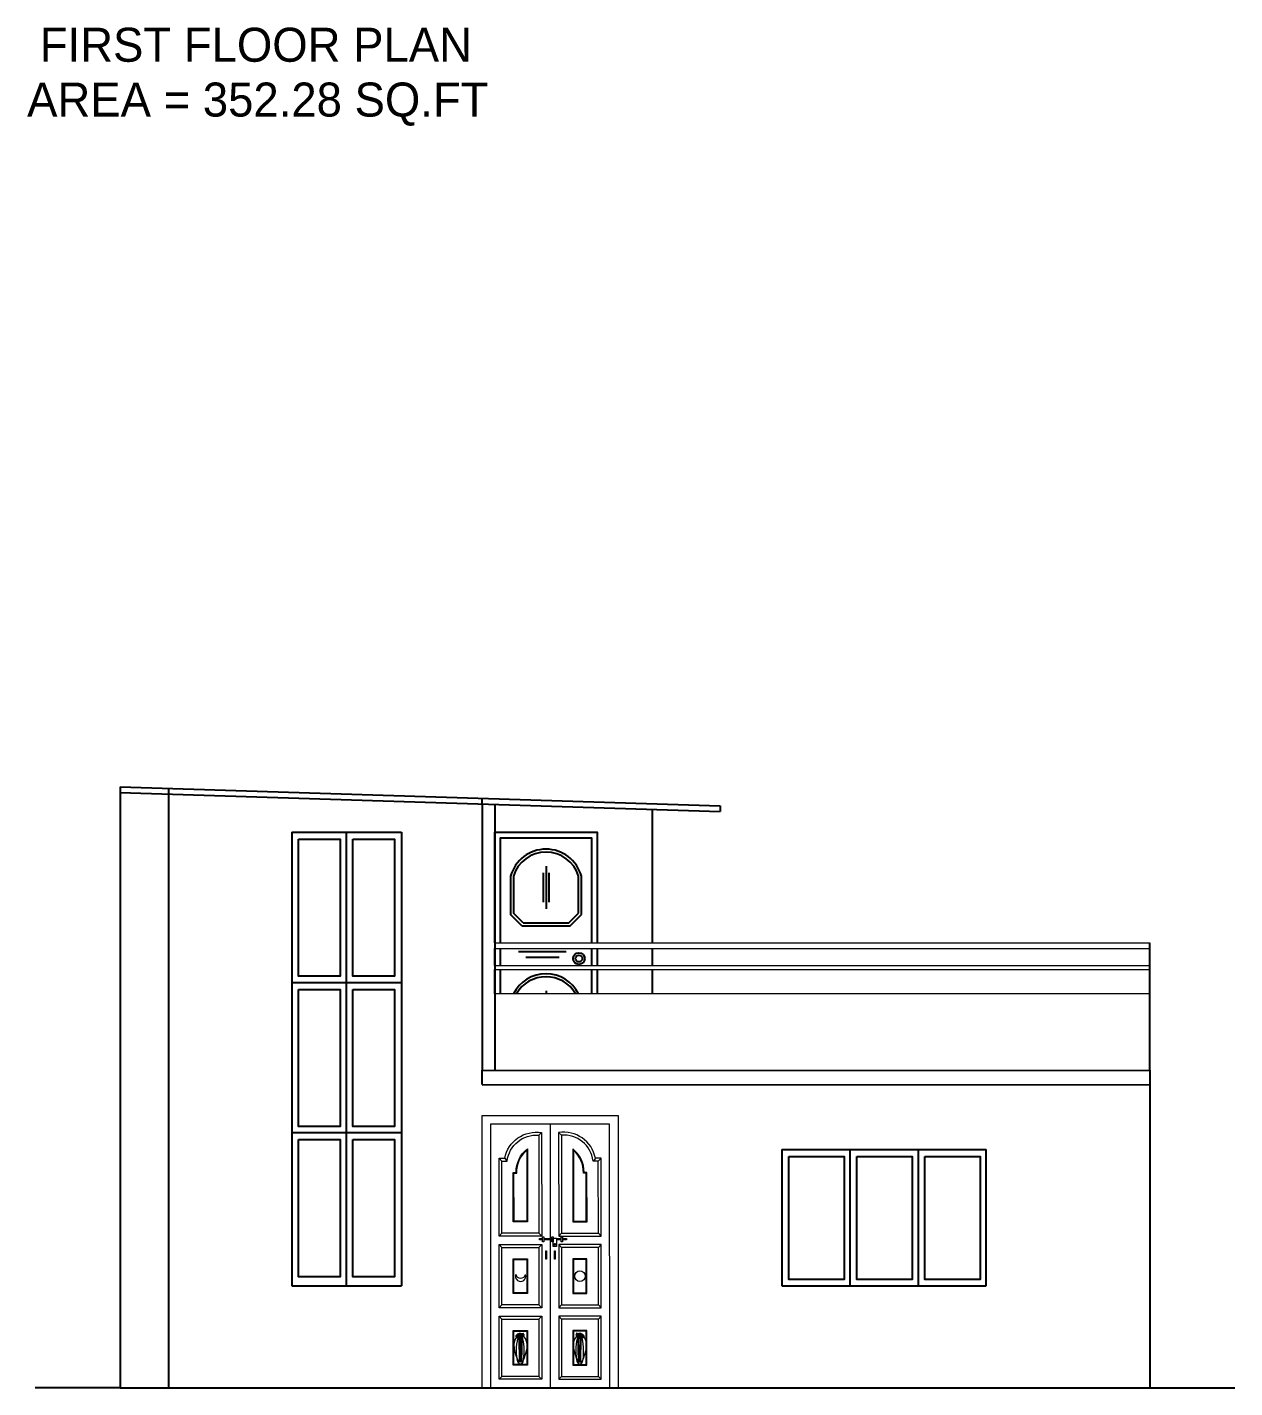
# Model space of a CAD drawing. Header units: inches. Extents: x 10143 to 23587, y -150 to 2442.
# Drawn here: x 19180.8 to 19606.8, y 976.2 to 1456.2 of the extents above; entities that cross this region are included whole.
import ezdxf
from ezdxf.enums import TextEntityAlignment as Align

# ---------------------------------------------------------------- set-up
doc = ezdxf.new("R2010")
doc.units = ezdxf.units.IN
doc.header["$LTSCALE"] = 0.5
doc.header["$MEASUREMENT"] = 0
for name, color, linetype, lineweight in [('1', 7, 'Continuous', 25), ('A_hatch', 253, 'Continuous', 5), ('door', 202, 'Continuous', 5), ('DW TEXT', 92, 'Continuous', 15), ('ELEVATION', 85, 'Continuous', 9), ('Toilet', 7, 'Continuous', 25)]:
    doc.layers.add(name, color=color, linetype=linetype, lineweight=lineweight)
doc.styles.add('CEN', font='GOTHIC.TTF')

msp = doc.modelspace()

# ---------------------------------------------------------------- linework, layer by layer
at = {"color": 5}
for p, q in [((19274.11, 1172.24), (19312.79, 1172.24)), ((19274.11, 1172.24), (19274.11, 1119.24)), ((19293.27, 1172.24), (19293.27, 1119.24)), ((19312.79, 1172.24), (19312.79, 1119.24)), ((19345.79, 1133.24), (19345.79, 1172.24)), ((19345.79, 1125.24), (19345.79, 1131.24)), ((19274.11, 1119.24), (19312.79, 1119.24)), ((19274.11, 1119.24), (19274.11, 1012.24)), ((19274.11, 1119.24), (19312.79, 1119.24)), ((19293.27, 1119.24), (19293.27, 1012.24)), ((19312.79, 1119.24), (19312.79, 1012.24)), ((19274.11, 1066.24), (19312.79, 1066.24)), ((19447.04, 1060.24), (19519.04, 1060.24)), ((19447.04, 1060.24), (19447.04, 1012.24)), ((19471.04, 1060.24), (19471.04, 1012.24)), ((19495.04, 1060.24), (19495.04, 1012.24)), ((19519.04, 1012.24), (19519.04, 1060.24)), ((19274.11, 1012.24), (19312.79, 1012.24)), ((19447.04, 1012.24), (19519.04, 1012.24))]:
    msp.add_line(p, q, dxfattribs=at)
at = {"color": 40, "ltscale": 5}
for p, q in [((19351.3, 1156.74), (19351.3, 1143.24)), ((19352.3, 1156.74), (19352.3, 1143.66)), ((19362.8, 1157.92), (19362.8, 1147.57)), ((19363.8, 1160.24), (19363.8, 1145.24)), ((19364.8, 1157.92), (19364.8, 1147.57)), ((19375.3, 1143.66), (19375.3, 1156.74)), ((19376.3, 1143.24), (19376.3, 1156.74)), ((19355.3, 1139.24), (19351.3, 1143.24)), ((19355.71, 1140.24), (19352.3, 1143.66)), ((19371.88, 1140.24), (19375.3, 1143.66)), ((19372.3, 1139.24), (19376.3, 1143.24)), ((19355.3, 1139.24), (19372.3, 1139.24)), ((19355.3, 1139.24), (19372.3, 1139.24)), ((19355.71, 1140.24), (19371.88, 1140.24)), ((19354.04, 1130.17), (19370.87, 1130.17)), ((19356.66, 1128.17), (19368.48, 1128.17)), ((19363.8, 1116.24), (19363.8, 1115.24))]:
    msp.add_line(p, q, dxfattribs=at)
at = {"color": 5}
for points in [[(19276.51, 1169.79), (19291.21, 1169.79), (19291.21, 1121.39), (19276.51, 1121.39)], [(19295.67, 1169.79), (19310.39, 1169.79), (19310.39, 1121.39), (19295.67, 1121.39)], [(19276.51, 1116.79), (19291.21, 1116.79), (19291.21, 1068.39), (19276.51, 1068.39)], [(19295.67, 1116.79), (19310.39, 1116.79), (19310.39, 1068.39), (19295.67, 1068.39)], [(19276.51, 1063.79), (19291.21, 1063.79), (19291.21, 1015.39), (19276.51, 1015.39)], [(19295.67, 1063.79), (19310.39, 1063.79), (19310.39, 1015.39), (19295.67, 1015.39)], [(19449.44, 1057.79), (19468.98, 1057.79), (19468.98, 1014.39), (19449.44, 1014.39)], [(19473.44, 1057.79), (19492.98, 1057.79), (19492.98, 1014.39), (19473.44, 1014.39)], [(19497.44, 1057.79), (19516.98, 1057.79), (19516.98, 1014.39), (19497.44, 1014.39)]]:
    msp.add_lwpolyline(points, close=True, dxfattribs=at)
at = {"color": 40, "ltscale": 5}
for centre, radius, start, end in [((19363.8, 1153.27), 12.97, 15.5303, 164.4697), ((19363.8, 1153.21), 12.03, 17.0615, 162.9385), ((19363.8, 1109.27), 12.97, 27.4159, 152.5841), ((19363.8, 1109.21), 12.03, 30.0809, 149.9191)]:
    msp.add_arc(centre, radius, start, end, dxfattribs=at)
at = {"layer": '1', "color": 2, "ltscale": 5}
for points in [[(19345.79, 1133.24), (19345.79, 1172.24), (19381.79, 1172.24), (19381.79, 1133.24)], [(19347.79, 1133.24), (19347.79, 1170.24), (19379.79, 1170.24), (19379.79, 1133.24)], [(19345.79, 1125.24), (19345.79, 1131.24)], [(19347.79, 1125.24), (19347.79, 1131.24)], [(19379.79, 1131.24), (19379.79, 1125.24)], [(19381.79, 1131.24), (19381.79, 1125.24)], [(19345.79, 1115.24), (19345.79, 1123.74)], [(19347.79, 1115.24), (19347.79, 1123.74)], [(19379.79, 1123.74), (19379.79, 1115.24)], [(19381.79, 1123.74), (19381.79, 1115.24)]]:
    msp.add_lwpolyline(points, dxfattribs=at)
at = {"layer": '1', "color": 21, "ltscale": 5}
for radius in [2.07, 1.19]:
    msp.add_circle((19375.41, 1127.65), radius, dxfattribs=at)
at = {"layer": 'A_hatch', "color": 11, "ltscale": 5}
for p, q in [((19345.79, 1133.24), (19576.79, 1133.24)), ((19345.79, 1131.24), (19576.79, 1131.24)), ((19345.79, 1125.24), (19576.79, 1125.24)), ((19345.79, 1123.74), (19576.79, 1123.74)), ((19576.79, 1115.24), (19345.79, 1115.24))]:
    msp.add_line(p, q, dxfattribs=at)
at = {"layer": 'door'}
for p, q in [((19341.29, 976.24), (19341.27, 1072.24)), ((19341.27, 1072.24), (19389.27, 1072.24)), ((19389.27, 1072.24), (19389.29, 976.24)), ((19344.24, 1069.24), (19344.27, 976.24)), ((19386.24, 1069.24), (19344.24, 1069.24)), ((19361.24, 1065.4), (19362.24, 1066.24)), ((19365.24, 1069.24), (19365.27, 976.24)), ((19369.24, 1065.4), (19368.24, 1066.24)), ((19386.27, 976.24), (19386.24, 1069.24)), ((19347.24, 1057.24), (19348.24, 1056.24)), ((19349.24, 1057.24), (19349.97, 1056.24)), ((19381.24, 1057.24), (19380.52, 1056.24)), ((19383.24, 1057.24), (19382.24, 1056.24)), ((19348.27, 1030.74), (19347.27, 1029.74)), ((19362.27, 1029.74), (19361.27, 1030.74)), ((19368.27, 1029.74), (19369.27, 1030.74)), ((19382.27, 1030.74), (19383.27, 1029.74)), ((19347.27, 1026.74), (19348.27, 1025.74)), ((19362.27, 1026.74), (19361.27, 1025.74)), ((19368.27, 1026.74), (19369.27, 1025.74)), ((19383.27, 1026.74), (19382.27, 1025.74)), ((19348.27, 1005.49), (19347.27, 1004.49)), ((19362.27, 1004.49), (19361.27, 1005.49)), ((19368.27, 1004.49), (19369.27, 1005.49)), ((19382.27, 1005.49), (19383.27, 1004.49)), ((19347.27, 1001.49), (19348.27, 1000.49)), ((19362.27, 1001.49), (19361.27, 1000.49)), ((19368.27, 1001.49), (19369.27, 1000.49)), ((19383.27, 1001.49), (19382.27, 1000.49)), ((19353.74, 994.03), (19353.07, 994.4)), ((19353.74, 994.03), (19353.13, 994.09)), ((19353.68, 994.3), (19353.29, 994.93)), ((19353.68, 994.3), (19353.47, 994.35)), ((19354.28, 994.46), (19353.52, 994.89)), ((19354.17, 994.46), (19353.57, 994.73)), ((19353.84, 994.89), (19353.63, 995.16)), ((19353.95, 993.97), (19353.68, 994.3)), ((19353.9, 993.87), (19353.68, 993.87)), ((19354.06, 995.11), (19353.74, 995.22)), ((19353.84, 994.46), (19353.74, 994.51)), ((19354.06, 993.7), (19353.74, 994.03)), ((19353.84, 994.89), (19354.01, 995.27)), ((19353.84, 994.46), (19353.84, 994.89)), ((19353.95, 993.97), (19353.84, 994.46)), ((19354.06, 993.7), (19353.95, 993.97)), ((19354.06, 995.11), (19354.28, 995.38)), ((19354.82, 994.41), (19354.06, 995.11)), ((19354.28, 993.6), (19354.06, 993.7)), ((19354.28, 994.46), (19354.17, 994.46)), ((19354.23, 994.94), (19354.45, 995.11)), ((19354.33, 995.28), (19354.28, 995.54)), ((19354.28, 994.46), (19354.82, 995.05)), ((19354.55, 993.54), (19354.28, 994.46)), ((19354.44, 985.58), (19354.28, 993.6)), ((19354.42, 995.2), (19354.33, 995.28)), ((19354.46, 995.26), (19354.37, 995.44)), ((19354.38, 994.81), (19354.39, 995.18)), ((19354.39, 995.18), (19354.54, 995.35)), ((19354.39, 994.95), (19354.54, 995.09)), ((19354.45, 995.11), (19354.56, 995.62)), ((19354.54, 995.09), (19354.63, 995.27)), ((19354.82, 995.05), (19354.55, 995.49)), ((19354.55, 993.54), (19354.76, 993.92)), ((19354.76, 985.52), (19354.55, 993.54)), ((19354.67, 995.28), (19354.72, 995.6)), ((19354.92, 995.27), (19354.76, 995.32)), ((19354.76, 993.92), (19354.82, 994.41)), ((19354.82, 995.05), (19355.14, 995.22)), ((19354.87, 994.46), (19354.92, 994.73)), ((19354.98, 994.03), (19354.87, 994.46)), ((19354.92, 995.27), (19355.03, 995.43)), ((19355.19, 994.89), (19354.92, 995.27)), ((19354.92, 994.73), (19355.3, 994.95)), ((19355.09, 993.65), (19354.98, 994.03)), ((19355.03, 985.63), (19355.09, 993.65)), ((19355.16, 995.05), (19355.11, 995.46)), ((19355.14, 995.22), (19355.3, 995.49)), ((19355.35, 994.78), (19355.16, 995.06)), ((19355.41, 994.51), (19355.25, 995.27)), ((19355.25, 985.63), (19355.52, 994.14)), ((19355.3, 994.95), (19355.63, 995.38)), ((19355.35, 995.15), (19355.41, 995.48)), ((19355.42, 994.95), (19355.35, 995.15)), ((19355.36, 993.65), (19355.41, 994.51)), ((19355.41, 994.84), (19355.46, 995.32)), ((19355.63, 994.24), (19355.41, 994.84)), ((19355.52, 994.14), (19355.84, 994.41)), ((19355.68, 995.52), (19355.72, 995.37)), ((19355.68, 994.27), (19355.77, 994.54)), ((19355.71, 995.21), (19355.75, 995.46)), ((19355.77, 994.54), (19355.71, 995.21)), ((19355.72, 995.24), (19355.8, 995.35)), ((19355.73, 995.31), (19355.83, 995.43)), ((19355.74, 995.39), (19355.89, 995.54)), ((19355.75, 995.46), (19355.83, 995.52)), ((19355.77, 994.54), (19355.88, 994.88)), ((19355.84, 994.41), (19355.9, 994.78)), ((19355.84, 994.41), (19356.06, 994.73)), ((19355.88, 994.88), (19356.14, 995.11)), ((19355.9, 994.78), (19356.06, 995)), ((19355.95, 994.57), (19356, 994.78)), ((19356, 994.78), (19356.11, 994.89)), ((19374.62, 994.88), (19374.36, 995.11)), ((19374.5, 994.78), (19374.39, 994.89)), ((19374.61, 994.78), (19374.44, 995)), ((19374.66, 994.41), (19374.44, 994.73)), ((19374.55, 994.57), (19374.5, 994.78)), ((19374.76, 995.39), (19374.61, 995.54)), ((19374.66, 994.41), (19374.61, 994.78)), ((19374.73, 994.54), (19374.62, 994.88)), ((19374.98, 994.14), (19374.66, 994.41)), ((19374.76, 995.46), (19374.67, 995.52)), ((19374.77, 995.31), (19374.67, 995.43)), ((19374.78, 995.24), (19374.7, 995.35)), ((19374.73, 994.54), (19374.79, 995.21)), ((19374.82, 994.27), (19374.73, 994.54)), ((19374.79, 995.21), (19374.76, 995.46)), ((19374.83, 995.52), (19374.78, 995.37)), ((19375.2, 994.95), (19374.88, 995.38)), ((19374.88, 994.24), (19375.09, 994.84)), ((19375.25, 985.63), (19374.98, 994.14)), ((19375.09, 994.84), (19375.04, 995.32)), ((19375.08, 994.95), (19375.15, 995.15)), ((19375.15, 995.15), (19375.09, 995.48)), ((19375.09, 994.51), (19375.25, 995.27)), ((19375.15, 993.65), (19375.09, 994.51)), ((19375.15, 994.78), (19375.34, 995.06)), ((19375.36, 995.22), (19375.2, 995.49)), ((19375.58, 994.73), (19375.2, 994.95)), ((19375.31, 994.89), (19375.58, 995.27)), ((19375.34, 995.05), (19375.39, 995.46)), ((19375.69, 995.05), (19375.36, 995.22)), ((19375.42, 993.65), (19375.52, 994.03)), ((19375.47, 985.63), (19375.42, 993.65)), ((19375.58, 995.27), (19375.47, 995.43)), ((19375.52, 994.03), (19375.63, 994.46)), ((19375.58, 995.27), (19375.74, 995.32)), ((19375.63, 994.46), (19375.58, 994.73)), ((19375.69, 995.05), (19375.96, 995.49)), ((19375.69, 994.41), (19376.44, 995.11)), ((19376.23, 994.46), (19375.69, 995.05)), ((19375.74, 993.92), (19375.69, 994.41)), ((19375.96, 993.54), (19375.74, 993.92)), ((19375.74, 985.52), (19375.96, 993.54)), ((19375.83, 995.28), (19375.78, 995.6)), ((19375.96, 995.09), (19375.88, 995.27)), ((19376.05, 995.11), (19375.94, 995.62)), ((19376.12, 994.95), (19375.96, 995.09)), ((19375.96, 993.54), (19376.23, 994.46)), ((19376.11, 995.18), (19375.97, 995.35)), ((19376.04, 995.26), (19376.13, 995.44)), ((19376.27, 994.94), (19376.05, 995.11)), ((19376.06, 985.58), (19376.23, 993.6)), ((19376.08, 995.2), (19376.17, 995.28)), ((19376.12, 994.81), (19376.11, 995.18)), ((19376.17, 995.28), (19376.22, 995.54)), ((19376.44, 995.11), (19376.23, 995.38)), ((19376.23, 994.46), (19376.98, 994.89)), ((19376.23, 994.46), (19376.33, 994.46)), ((19376.23, 993.6), (19376.44, 993.7)), ((19376.33, 994.46), (19376.93, 994.73)), ((19376.44, 995.11), (19376.77, 995.22)), ((19376.44, 993.7), (19376.77, 994.03)), ((19376.44, 993.7), (19376.55, 993.97)), ((19376.66, 994.89), (19376.5, 995.27)), ((19376.55, 993.97), (19376.66, 994.46)), ((19376.55, 993.97), (19376.82, 994.3)), ((19376.6, 993.87), (19376.82, 993.87)), ((19376.66, 994.89), (19376.87, 995.16)), ((19376.66, 994.46), (19376.66, 994.89)), ((19376.66, 994.46), (19376.77, 994.51)), ((19376.77, 994.03), (19377.43, 994.4)), ((19376.77, 994.03), (19377.37, 994.09)), ((19376.82, 994.3), (19377.22, 994.93)), ((19376.82, 994.3), (19377.04, 994.35)), ((19354.76, 985.41), (19354.44, 985.58)), ((19354.76, 985.41), (19355.25, 985.63)), ((19354.76, 985.41), (19355.03, 985.63)), ((19354.76, 985.41), (19354.76, 985.52)), ((19375.74, 985.41), (19375.25, 985.63)), ((19375.74, 985.41), (19375.47, 985.63)), ((19375.74, 985.41), (19376.06, 985.58)), ((19375.74, 985.41), (19375.74, 985.52)), ((19348.27, 980.24), (19347.27, 979.24)), ((19362.27, 979.24), (19361.27, 980.24)), ((19368.27, 979.24), (19369.27, 980.24)), ((19382.27, 980.24), (19383.27, 979.24)), ((19341.29, 976.24), (19386.27, 976.24)), ((19389.29, 976.24), (19386.27, 976.24))]:
    msp.add_line(p, q, dxfattribs=at)
for points in [[(19362.24, 1066.24), (19362.24, 1066.24), (19362.27, 1029.74), (19347.27, 1029.74), (19347.24, 1057.24), (19349.24, 1057.24, -0.404871)], [(19368.24, 1066.24), (19368.24, 1066.24), (19368.27, 1029.74), (19383.27, 1029.74), (19383.24, 1057.24), (19381.24, 1057.24, 0.404871)], [(19361.24, 1065.36), (19361.27, 1030.74), (19348.27, 1030.74), (19348.24, 1056.24), (19350.09, 1056.24, -0.404087)], [(19369.24, 1065.36), (19369.27, 1030.74), (19382.27, 1030.74), (19382.24, 1056.24), (19380.39, 1056.24, 0.404087)], [(19357.24, 1060.56), (19357.27, 1034.74), (19352.27, 1034.74), (19352.24, 1052.24), (19353.24, 1052.24, -0.230009)], [(19356.99, 1060.03), (19357.02, 1034.99), (19352.52, 1034.99), (19352.49, 1051.99), (19353.5, 1051.99, -0.222945)], [(19373.24, 1060.56), (19373.27, 1034.74), (19378.27, 1034.74), (19378.24, 1052.24), (19377.24, 1052.24, 0.230009)], [(19373.49, 1060.03), (19373.52, 1034.99), (19378.02, 1034.99), (19377.99, 1051.99), (19376.99, 1051.99, 0.222945)]]:
    msp.add_lwpolyline(points, format="xyb", close=True, dxfattribs=at)
for points in [[(19362.6, 1028.46), (19361.56, 1028.46), (19361.56, 1028.85), (19362.6, 1028.85)], [(19363.06, 1028.85), (19365.87, 1028.85)], [(19365.87, 1028.46), (19363.06, 1028.46)], [(19366.33, 1028.85), (19366.38, 1028.85)], [(19366.38, 1028.46), (19366.33, 1028.46)], [(19367.49, 1028.85), (19369.17, 1028.85)], [(19369.17, 1028.46), (19367.49, 1028.46)], [(19369.63, 1028.85), (19371.03, 1028.85), (19371.03, 1028.46), (19369.63, 1028.46)]]:
    msp.add_lwpolyline(points, dxfattribs=at)
for points in [[(19362.6, 1029.44), (19363.06, 1029.44), (19363.06, 1027.77), (19362.6, 1027.77)], [(19365.87, 1029.44), (19366.33, 1029.44), (19366.33, 1027.77), (19365.87, 1027.77)], [(19366.38, 1029.02), (19367.49, 1029.02), (19367.49, 1026.08), (19366.38, 1026.08)], [(19366.85, 1027.15), (19366.99, 1027.15), (19366.99, 1026.51), (19366.85, 1026.51)], [(19369.17, 1029.44), (19369.63, 1029.44), (19369.63, 1027.77), (19369.17, 1027.77)], [(19347.27, 1026.74), (19362.27, 1026.74), (19362.27, 1004.49), (19347.27, 1004.49)], [(19348.27, 1025.74), (19361.27, 1025.74), (19361.27, 1005.49), (19348.27, 1005.49)], [(19363.7, 1024.55), (19363.95, 1024.55), (19363.95, 1021.6), (19363.7, 1021.6)], [(19366.79, 1024.55), (19367.04, 1024.55), (19367.04, 1021.6), (19366.79, 1021.6)], [(19383.27, 1026.74), (19368.27, 1026.74), (19368.27, 1004.49), (19383.27, 1004.49)], [(19382.27, 1025.74), (19369.27, 1025.74), (19369.27, 1005.49), (19382.27, 1005.49)], [(19352.25, 1021.74), (19357.25, 1021.74), (19357.25, 1009.49), (19352.25, 1009.49)], [(19352.5, 1021.49), (19357, 1021.49), (19357, 1009.74), (19352.5, 1009.74)], [(19378.25, 1021.74), (19373.25, 1021.74), (19373.25, 1009.49), (19378.25, 1009.49)], [(19378, 1021.49), (19373.5, 1021.49), (19373.5, 1009.74), (19378, 1009.74)], [(19347.27, 979.24), (19347.27, 1001.49), (19362.27, 1001.49), (19362.27, 979.24), (19347.27, 979.24)], [(19348.27, 980.24), (19348.27, 1000.49), (19361.27, 1000.49), (19361.27, 980.24), (19348.27, 980.24)], [(19368.27, 979.24), (19383.27, 979.24), (19383.27, 1001.49), (19368.27, 1001.49)], [(19369.27, 980.24), (19382.27, 980.24), (19382.27, 1000.49), (19369.27, 1000.49)], [(19357.25, 984.24), (19352.25, 984.24), (19352.25, 996.49), (19357.25, 996.49)], [(19357, 984.49), (19352.5, 984.49), (19352.5, 996.24), (19357, 996.24)], [(19373.25, 984.24), (19378.25, 984.24), (19378.25, 996.49), (19373.25, 996.49)], [(19373.5, 984.49), (19378, 984.49), (19378, 996.24), (19373.5, 996.24)]]:
    msp.add_lwpolyline(points, close=True, dxfattribs=at)
msp.add_circle((19375.77, 1015.62), 1.86, dxfattribs=at)
for centre, radius, start, end in [((19354.85, 1015.62), 1.86, 162.1563, 17.8437), ((19354.85, 1016.76), 1.86, 197.8437, 342.1563), ((19354.76, 989.96), 4.36, 258.8313, 281.1687), ((19375.74, 989.96), 4.36, 258.8313, 281.1687)]:
    msp.add_arc(centre, radius, start, end, dxfattribs=at)
msp.add_ellipse((19354.76, 985.47), major_axis=(-0.613, 0), ratio=0.098223, dxfattribs=at)
at = {"layer": 'door', "extrusion": (0, 0, -1)}
msp.add_ellipse((19375.74, 985.47), major_axis=(0.613, 0), ratio=0.098223, dxfattribs=at)
at = {"layer": 'door'}
for points in [[(19354.15, 985.47), (19354.15, 985.19), (19354.44, 984.69), (19354.21, 994.88), (19353.51, 994.27), (19353.92, 985.68)], [(19355.38, 985.47), (19355.38, 985.19), (19355.08, 984.69), (19355.32, 994.88), (19356.01, 994.27), (19355.61, 985.68)], [(19375.13, 985.47), (19375.13, 985.19), (19375.42, 984.69), (19375.18, 994.88), (19374.49, 994.27), (19374.9, 985.68)], [(19376.35, 985.47), (19376.35, 985.19), (19376.06, 984.69), (19376.3, 994.88), (19376.99, 994.27), (19376.58, 985.68)]]:
    msp.add_spline(points, degree=3, dxfattribs=at)
at = {"layer": 'ELEVATION'}
msp.add_line((19576.79, 1133.24), (19576.79, 1093.24), dxfattribs=at)
at = {"layer": 'Toilet'}
for p, q in [((19213.5, 1186.24), (19425.29, 1179.47)), ((19213.56, 1188.24), (19213.56, 1088.24)), ((19213.56, 1188.24), (19425.29, 1181.48)), ((19230.61, 1187.7), (19230.61, 1088.24)), ((19341.29, 1182.16), (19341.29, 1184.16)), ((19341.29, 1182.16), (19341.29, 1088.24)), ((19345.79, 1182.02), (19345.79, 1088.24)), ((19425.29, 1181.48), (19425.29, 1179.47)), ((19401.29, 1180.24), (19401.29, 1133.24)), ((19576.79, 1093.24), (19576.79, 1133.24)), ((19576.79, 1088.24), (19576.79, 1133.24)), ((19401.29, 1131.24), (19401.29, 1125.24)), ((19401.29, 1123.74), (19401.29, 1115.24)), ((19213.56, 1088.24), (19213.56, 976.24)), ((19230.61, 1088.24), (19230.61, 976.24)), ((19341.29, 1088.13), (19576.79, 1088.24)), ((19341.29, 1083.24), (19341.29, 1088.24)), ((19576.79, 1088.24), (19576.79, 976.24)), ((19341.29, 1083.13), (19576.79, 1083.24)), ((19213.56, 976.24), (19183.56, 976.24)), ((19213.56, 976.24), (19576.79, 976.24)), ((19576.79, 976.24), (19606.79, 976.24))]:
    msp.add_line(p, q, dxfattribs=at)

# ---------------------------------------------------------------- texts
at = {"layer": 'DW TEXT', "ltscale": 0.13, "style": 'CEN'}
for s, p in [('FIRST FLOOR PLAN', (19261.45, 1450)), ('AREA = 352.28 SQ.FT ', (19264.36, 1430.66))]:
    msp.add_text(s, height=12, dxfattribs=at).set_placement(p, align=Align.MIDDLE_CENTER)

doc.saveas('drawing.dxf')
